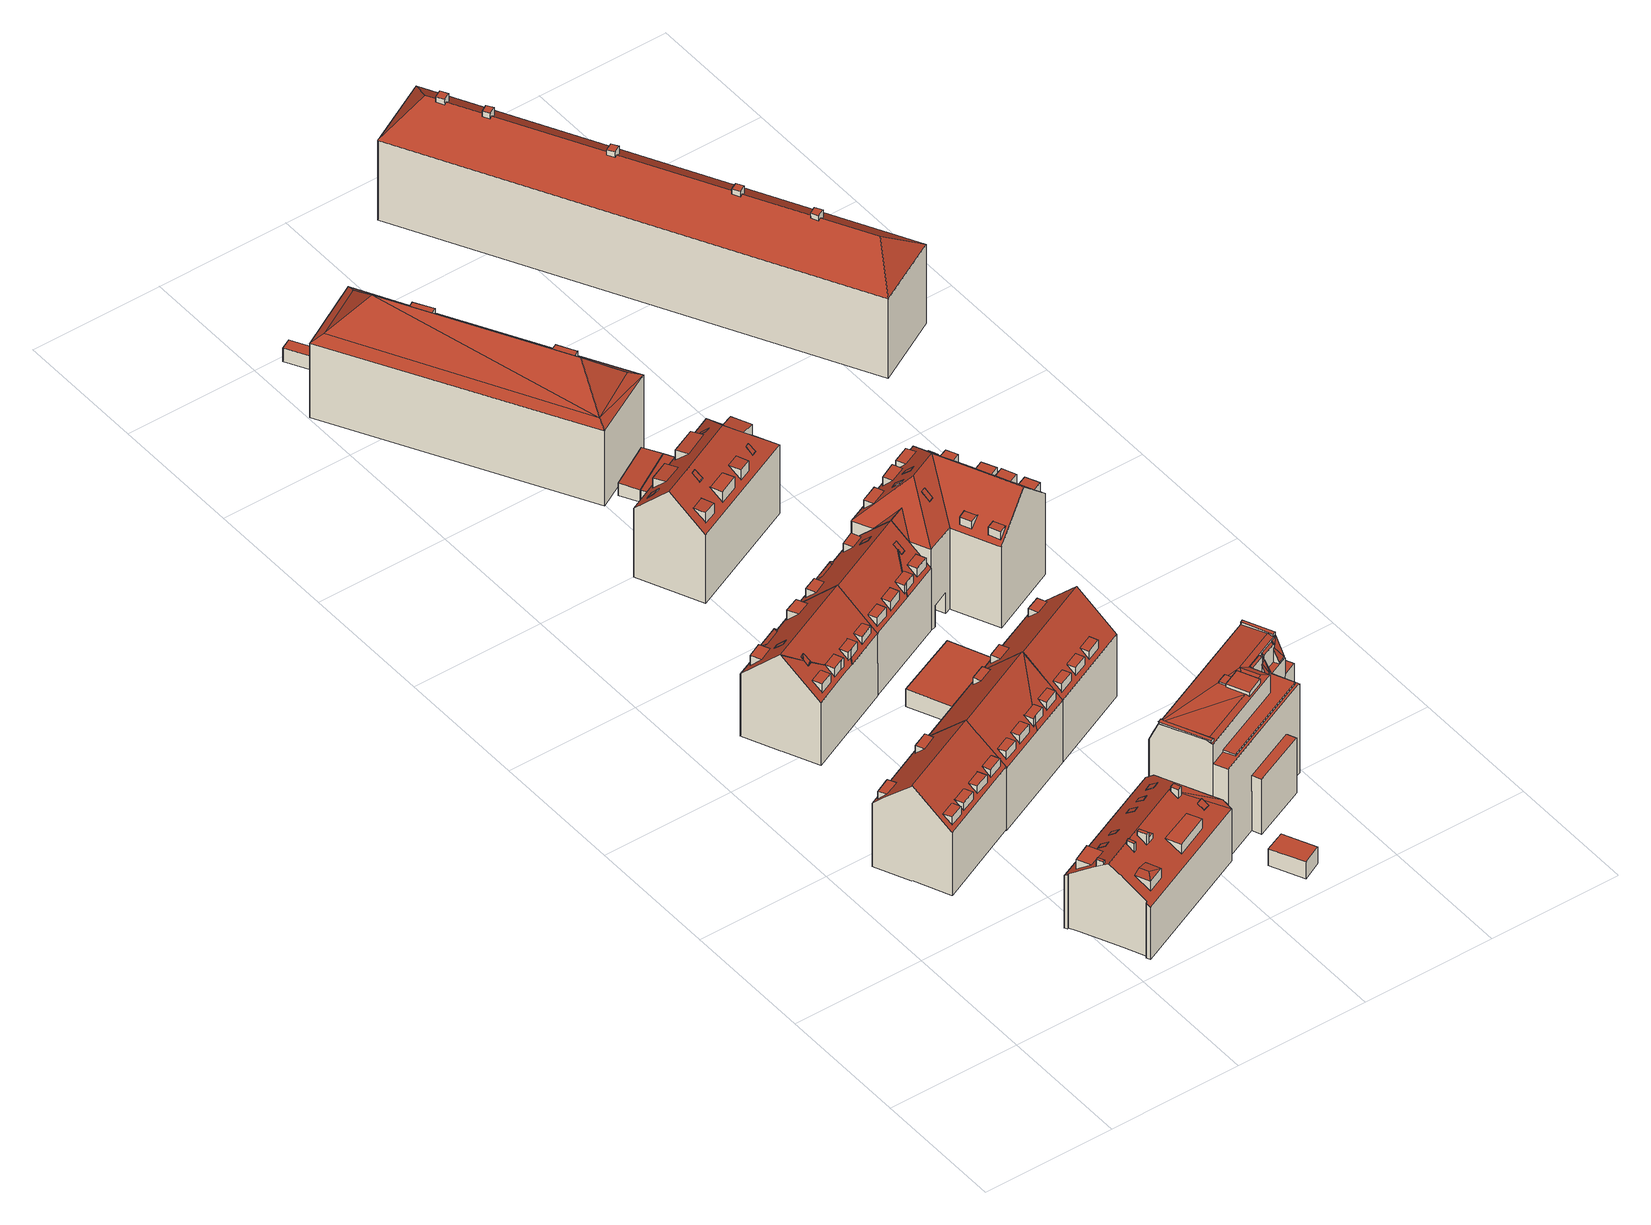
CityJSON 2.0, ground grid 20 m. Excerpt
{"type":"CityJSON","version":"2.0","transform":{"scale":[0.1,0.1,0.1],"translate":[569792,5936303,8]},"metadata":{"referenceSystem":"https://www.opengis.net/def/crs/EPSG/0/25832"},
"CityObjects":{
"building1":{"type":"Building","attributes":{"Grundfläche 2D":"163.546426","Grundhöhe NN":"10.370"},"children":["building1-1","building1-2","building1-3","building1-4","building1-5","building1-6"],"geometry":[{"type":"Solid","lod":"3","boundaries":[[[[0,1,2,3,4,5]],[[5,6,7,8,9,10,11,12,0],[13,14,13,9]],[[13,9,13,14]],[[3,2,15,16]],[[17,18,7,6,5,4,3,16,19]],[[10,9,8,7,18,20]],[[2,1,0,12,11,10,20,21,22,23,15]],[[19,16,15,23,22,21,20,18,17]]]],"semantics":{"surfaces":[{"type":"RoofSurface"},{"type":"WallSurface"},{"type":"GroundSurface"}],"values":[[0,0,0,1,1,1,1,2]]}}]},
"building1-1":{"type":"BuildingInstallation","parents":["building1"],"geometry":[{"type":"MultiSurface","lod":"3","boundaries":[[[24,25,26,27]],[[25,24,28,29]],[[29,26,25]],[[24,27,28]]],"semantics":{"surfaces":[{"type":"RoofSurface"},{"type":"WallSurface"}],"values":[0,1,1,1]}}]},
"building1-2":{"type":"BuildingInstallation","parents":["building1"],"geometry":[{"type":"MultiSurface","lod":"3","boundaries":[[[30,31,32,33]],[[31,30,34,35]],[[32,31,35]],[[34,30,33]]],"semantics":{"surfaces":[{"type":"RoofSurface"},{"type":"WallSurface"}],"values":[0,1,1,1]}}]},
"building1-3":{"type":"BuildingInstallation","parents":["building1"],"geometry":[{"type":"MultiSurface","lod":"3","boundaries":[[[36,37,38,39,40,14]],[[39,41,40]],[[37,36,42]],[[37,42,13,38]],[[38,13,43,41,39]]],"semantics":{"surfaces":[{"type":"RoofSurface"},{"type":"WallSurface"}],"values":[0,1,1,1,1]}}]},
"building1-4":{"type":"BuildingInstallation","parents":["building1"],"geometry":[{"type":"MultiSurface","lod":"3","boundaries":[[[44,45,46,47]],[[45,44,48,49]],[[49,46,45]],[[48,44,47]]],"semantics":{"surfaces":[{"type":"RoofSurface"},{"type":"WallSurface"}],"values":[0,1,1,1]}}]},
"building1-5":{"type":"BuildingInstallation","parents":["building1"],"geometry":[{"type":"MultiSurface","lod":"3","boundaries":[[[50,51,52,53]],[[52,51,54]],[[50,53,55]],[[51,50,55,54]]],"semantics":{"surfaces":[{"type":"RoofSurface"},{"type":"WallSurface"}],"values":[0,1,1,1]}}]},
"building1-6":{"type":"BuildingInstallation","parents":["building1"],"geometry":[{"type":"MultiSurface","lod":"3","boundaries":[[[56,57,58,59]],[[57,56,60,61]],[[58,57,61]],[[56,59,60]]],"semantics":{"surfaces":[{"type":"RoofSurface"},{"type":"WallSurface"}],"values":[0,1,1,1]}}]},
"building2":{"type":"Building","attributes":{"Grundfläche 2D":"261.682563","Grundhöhe NN":"11.106"},"children":["building2-1","building2-2","building2-3","building2-4","building2-5","building2-6","building2-7","building2-8","building2-9","building2-10","building2-11"],"geometry":[{"type":"Solid","lod":"3","boundaries":[[[[62,63,64]],[[63,65,66,64]],[[63,62,67,65]],[[68,69,70,71]],[[72,73,74,75,76,77,78,79,80,81,82,83,84],[85,86,87,88]],[[78,89,90,91,92,93,94,95,96,97,79],[98,99,71,70],[100,101,66,65,67]],[[97,79,97,102]],[[94,93,103,102,97,96,95]],[[104,105,106,107,81,80,103]],[[97,102,103,80,79]],[[108,109,87,86]],[[101,100,62,64]],[[67,62,100]],[[101,64,66]],[[99,98,69,68]],[[98,70,69]],[[68,71,99]],[[88,87,109]],[[108,86,85]],[[109,108,85,88]],[[110,84,83,82,111,112]],[[72,84,110,113]],[[73,72,113,114]],[[115,116,117,90,89,78,77,76,75,74,73,114,118]],[[91,90,117,119]],[[92,91,119,120]],[[93,92,120,121]],[[122,123,124,125,111,82,81,107,106,105,104,103,93,121,126]],[[118,114,113,110,112,111,125,124,123,122,126,121,120,119,117,116,115]]]],"semantics":{"surfaces":[{"type":"RoofSurface"},{"type":"WallSurface"},{"type":"GroundSurface"}],"values":[[0,0,0,0,0,0,0,0,0,0,0,1,1,1,1,1,1,1,1,1,1,1,1,1,1,1,1,1,2]]}}]},
"building2-1":{"type":"BuildingInstallation","parents":["building2"],"geometry":[{"type":"MultiSurface","lod":"3","boundaries":[[[127,128,129,130]],[[130,129,131,132]],[[127,130,132,133]],[[128,127,133,134]],[[129,128,134,131]]],"semantics":{"surfaces":[{"type":"RoofSurface"},{"type":"WallSurface"}],"values":[0,1,1,1,1]}}]},
"building2-2":{"type":"BuildingInstallation","parents":["building2"],"geometry":[{"type":"MultiSurface","lod":"3","boundaries":[[[135,136,137,138]],[[138,137,139,140]],[[135,138,140,141]],[[136,135,141,142]],[[137,136,142,139]]],"semantics":{"surfaces":[{"type":"RoofSurface"},{"type":"WallSurface"}],"values":[0,1,1,1,1]}}]},
"building2-3":{"type":"BuildingInstallation","parents":["building2"],"geometry":[{"type":"MultiSurface","lod":"3","boundaries":[[[143,144,145,146,147,148]],[[148,147,149,150]],[[151,144,143,148,150,152]],[[153,146,145,144,151,154]],[[147,146,153,149]]],"semantics":{"surfaces":[{"type":"RoofSurface"},{"type":"WallSurface"}],"values":[0,1,1,1,1]}}]},
"building2-4":{"type":"BuildingInstallation","parents":["building2"],"geometry":[{"type":"MultiSurface","lod":"3","boundaries":[[[155,156,157,158,159,160]],[[161,162,157,156]],[[162,163,158,157]],[[163,96,102,164,160,159,158]],[[164,97,161,156,155,160]]],"semantics":{"surfaces":[{"type":"RoofSurface"},{"type":"WallSurface"}],"values":[0,1,1,1,1]}}]},
"building2-5":{"type":"BuildingInstallation","parents":["building2"],"geometry":[{"type":"MultiSurface","lod":"3","boundaries":[[[165,166,167,168,169]],[[76,77,167,166]],[[77,170,168,167]],[[170,171,172,165,169,168]],[[172,76,166,165]]],"semantics":{"surfaces":[{"type":"RoofSurface"},{"type":"WallSurface"}],"values":[0,1,1,1,1]}}]},
"building2-6":{"type":"BuildingInstallation","parents":["building2"],"geometry":[{"type":"MultiSurface","lod":"3","boundaries":[[[173,174,175,176,177]],[[178,179,180,175,174,173]],[[181,182,176,175,180]],[[177,176,182,183,184,185]],[[185,178,173,177]]],"semantics":{"surfaces":[{"type":"RoofSurface"},{"type":"WallSurface"}],"values":[0,1,1,1,1]}}]},
"building2-7":{"type":"BuildingInstallation","parents":["building2"],"geometry":[{"type":"MultiSurface","lod":"3","boundaries":[[[186,187,188,189]],[[189,188,190,191]],[[186,189,191,192]],[[187,186,192,193]],[[188,187,193,190]]],"semantics":{"surfaces":[{"type":"RoofSurface"},{"type":"WallSurface"}],"values":[0,1,1,1,1]}}]},
"building2-8":{"type":"BuildingInstallation","parents":["building2"],"geometry":[{"type":"MultiSurface","lod":"3","boundaries":[[[194,183,182,195]],[[181,196,195,182]],[[196,197,194,195]],[[197,184,183,194]]],"semantics":{"surfaces":[{"type":"RoofSurface"},{"type":"WallSurface"}],"values":[0,1,1,1]}}]},
"building2-9":{"type":"BuildingInstallation","parents":["building2"],"geometry":[{"type":"MultiSurface","lod":"3","boundaries":[[[198,199,200,201,202]],[[199,198,203]],[[204,205,202,201]],[[205,94,206,203,198,202]],[[207,200,199,203,206,95]],[[207,204,201,200]]],"semantics":{"surfaces":[{"type":"RoofSurface"},{"type":"WallSurface"}],"values":[0,0,1,1,1,1]}}]},
"building2-10":{"type":"BuildingInstallation","parents":["building2"],"geometry":[{"type":"MultiSurface","lod":"3","boundaries":[[[208,209,210,211]],[[211,210,212,213]],[[208,211,213,214]],[[209,208,214,215]],[[210,209,215,212]]],"semantics":{"surfaces":[{"type":"RoofSurface"},{"type":"WallSurface"}],"values":[0,1,1,1,1]}}]},
"building2-11":{"type":"BuildingInstallation","parents":["building2"],"geometry":[{"type":"MultiSurface","lod":"3","boundaries":[[[216,217,218,219]],[[216,219,220,221]],[[219,218,222,220]],[[217,216,221,223]],[[218,217,223,222]]],"semantics":{"surfaces":[{"type":"RoofSurface"},{"type":"WallSurface"}],"values":[0,1,1,1,1]}}]},
"building3":{"type":"Building","attributes":{"Grundfläche 2D":"173.031888","Grundhöhe NN":"9.929"},"children":["building3-1","building3-2","building3-3","building3-4","building3-5","building3-6","building3-7","building3-8"],"geometry":[{"type":"Solid","lod":"3","boundaries":[[[[224,225,226,227,228,229,230,231,232,233,234,235,236,237,238],[239,240,241,224]],[[229,228,236,235,234,233,232,231,230]],[[239,224,241,240]],[[242,243,244]],[[242,245,246,243]],[[247,246,245]],[[248,244,243,246,247,249,228,227]],[[225,224,238,237,250,251]],[[252,253,248,227,226,225,251,254]],[[244,248,253,255]],[[242,244,255,256]],[[245,242,256,257]],[[247,245,257,258]],[[249,247,258,259]],[[260,250,237,236,228,249,259,261]],[[255,253,252,254,251,250,260,261,259,258,257,256]]]],"semantics":{"surfaces":[{"type":"RoofSurface"},{"type":"WallSurface"},{"type":"GroundSurface"}],"values":[[0,0,0,0,0,0,0,1,1,1,1,1,1,1,1,2]]}}]},
"building3-1":{"type":"BuildingInstallation","parents":["building3"],"geometry":[{"type":"MultiSurface","lod":"3","boundaries":[[[262,263,264,265]],[[263,266,264]],[[265,267,262]],[[263,262,267,266]]],"semantics":{"surfaces":[{"type":"RoofSurface"},{"type":"WallSurface"}],"values":[0,1,1,1]}}]},
"building3-2":{"type":"BuildingInstallation","parents":["building3"],"geometry":[{"type":"MultiSurface","lod":"3","boundaries":[[[268,269,270,271,272,273,274,275]],[[273,276,277,274]],[[232,275,277]],[[275,274,277]],[[268,275,232,278]],[[269,268,278]],[[231,233,276,273,272,271,270]]],"semantics":{"surfaces":[{"type":"RoofSurface"},{"type":"WallSurface"}],"values":[0,1,1,1,1,1,1]}}]},
"building3-3":{"type":"BuildingInstallation","parents":["building3"],"geometry":[{"type":"MultiSurface","lod":"3","boundaries":[[[279,280,281,282]],[[280,279,283,284]],[[281,280,284]],[[283,279,282]]],"semantics":{"surfaces":[{"type":"RoofSurface"},{"type":"WallSurface"}],"values":[0,1,1,1]}}]},
"building3-4":{"type":"BuildingInstallation","parents":["building3"],"geometry":[{"type":"MultiSurface","lod":"3","boundaries":[[[285,286,287,288]],[[287,286,289]],[[285,288,290]],[[286,285,290,289]]],"semantics":{"surfaces":[{"type":"RoofSurface"},{"type":"WallSurface"}],"values":[0,1,1,1]}}]},
"building3-5":{"type":"BuildingInstallation","parents":["building3"],"geometry":[{"type":"MultiSurface","lod":"3","boundaries":[[[291,292,230]],[[291,230,293]],[[294,291,293,295]],[[296,295,297]],[[294,295,296]],[[298,229,235,299,291,294,296,297]],[[300,295,293,230,292,301,234,230]],[[300,298,297,295]],[[299,301,292,291]]],"semantics":{"surfaces":[{"type":"RoofSurface"},{"type":"WallSurface"}],"values":[0,0,0,0,0,1,1,1,1]}}]},
"building3-6":{"type":"BuildingInstallation","parents":["building3"],"geometry":[{"type":"MultiSurface","lod":"3","boundaries":[[[302,303,304,305]],[[303,302,306,307]],[[307,304,303]],[[302,305,306]]],"semantics":{"surfaces":[{"type":"RoofSurface"},{"type":"WallSurface"}],"values":[0,1,1,1]}}]},
"building3-7":{"type":"BuildingInstallation","parents":["building3"],"geometry":[{"type":"MultiSurface","lod":"3","boundaries":[[[308,309,310,311,312,240]],[[309,313,239,310]],[[311,310,239,241]],[[241,314,312,311]],[[312,314,240]],[[313,309,308]]],"semantics":{"surfaces":[{"type":"RoofSurface"},{"type":"WallSurface"}],"values":[0,1,1,1,1,1]}}]},
"building3-8":{"type":"BuildingInstallation","parents":["building3"],"geometry":[{"type":"MultiSurface","lod":"3","boundaries":[[[315,316,317,318]],[[318,317,319,320]],[[315,318,320,321]],[[316,315,321,322]],[[317,316,322,319]]],"semantics":{"surfaces":[{"type":"RoofSurface"},{"type":"WallSurface"}],"values":[0,1,1,1,1]}}]},
"building4":{"type":"Building","attributes":{"Grundfläche 2D":"171.203422","Grundhöhe NN":"10.309"},"children":["building4-1","building4-2","building4-3","building4-4","building4-5"],"geometry":[{"type":"Solid","lod":"3","boundaries":[[[[323,324,325,326,327,328,329]],[[324,330,326,325]],[[325,324,325,326]],[[327,331,332,333,328]],[[330,324,323,334,335]],[[336,337,331,327,326,330,335,338]],[[332,331,337,339]],[[323,329,328,333,332,339,340,341,342,334]],[[341,340,339,337,336,338,335,334,342]]]],"semantics":{"surfaces":[{"type":"RoofSurface"},{"type":"WallSurface"},{"type":"GroundSurface"}],"values":[[0,0,0,0,1,1,1,1,2]]}}]},
"building4-1":{"type":"BuildingInstallation","parents":["building4"],"geometry":[{"type":"MultiSurface","lod":"3","boundaries":[[[343,344,345,346]],[[344,347,345]],[[346,348,343]],[[344,343,348,347]]],"semantics":{"surfaces":[{"type":"RoofSurface"},{"type":"WallSurface"}],"values":[0,1,1,1]}}]},
"building4-2":{"type":"BuildingInstallation","parents":["building4"],"geometry":[{"type":"MultiSurface","lod":"3","boundaries":[[[349,350,351,352]],[[350,349,353,354]],[[351,350,354]],[[353,349,352]]],"semantics":{"surfaces":[{"type":"RoofSurface"},{"type":"WallSurface"}],"values":[0,1,1,1]}}]},
"building4-3":{"type":"BuildingInstallation","parents":["building4"],"geometry":[{"type":"MultiSurface","lod":"3","boundaries":[[[355,356,357,358]],[[356,355,359,360]],[[356,360,357]],[[358,359,355]]],"semantics":{"surfaces":[{"type":"RoofSurface"},{"type":"WallSurface"}],"values":[0,1,1,1]}}]},
"building4-4":{"type":"BuildingInstallation","parents":["building4"],"geometry":[{"type":"MultiSurface","lod":"3","boundaries":[[[361,362,363,364,365]],[[362,361,366,325]],[[363,362,325,367]],[[363,367,364]],[[365,366,361]]],"semantics":{"surfaces":[{"type":"RoofSurface"},{"type":"WallSurface"}],"values":[0,1,1,1,1]}}]},
"building4-5":{"type":"BuildingInstallation","parents":["building4"],"geometry":[{"type":"MultiSurface","lod":"3","boundaries":[[[368,369,370,371]],[[369,368,372,373]],[[373,370,369]],[[368,371,372]]],"semantics":{"surfaces":[{"type":"RoofSurface"},{"type":"WallSurface"}],"values":[0,1,1,1]}}]},
"building5":{"type":"Building","attributes":{"Grundfläche 2D":"17.262713","Grundhöhe NN":"11.186"},"geometry":[{"type":"Solid","lod":"3","boundaries":[[[[374,375,376,377]],[[378,379,377,376]],[[379,380,374,377]],[[380,381,375,374]],[[381,378,376,375]],[[381,380,379,378]]]],"semantics":{"surfaces":[{"type":"RoofSurface"},{"type":"WallSurface"},{"type":"GroundSurface"}],"values":[[0,1,1,1,1,2]]}}]},
"building6":{"type":"Building","attributes":{"Grundfläche 2D":"69.655617","Grundhöhe NN":"10.291"},"geometry":[{"type":"Solid","lod":"3","boundaries":[[[[382,383,384,385]],[[386,387,385,384]],[[387,388,382,385]],[[388,389,383,382]],[[389,386,384,383]],[[389,388,387,386]]]],"semantics":{"surfaces":[{"type":"RoofSurface"},{"type":"WallSurface"},{"type":"GroundSurface"}],"values":[[0,1,1,1,1,2]]}}]},
"building7":{"type":"Building","attributes":{"Grundfläche 2D":"162.553730","Grundhöhe NN":"9.980"},"children":["building7-1","building7-2","building7-3","building7-4","building7-5","building7-6","building7-7","building7-8"],"geometry":[{"type":"Solid","lod":"3","boundaries":[[[[390,391,392,393,392,394]],[[395,396,225,393,397,398],[392,391,390,394,392,393]],[[399,400,401]],[[399,402,403,400]],[[404,403,402]],[[405,401,400,403,404,248,396,395]],[[397,393,225,406,407]],[[405,395,398,397,407,408]],[[401,405,408,409]],[[399,401,409,410]],[[402,399,410,411]],[[404,402,411,412]],[[248,404,412,413]],[[225,396,248,413,406]],[[412,411,410,409,408,407,406,413]]]],"semantics":{"surfaces":[{"type":"RoofSurface"},{"type":"WallSurface"},{"type":"GroundSurface"}],"values":[[0,0,0,0,0,0,1,1,1,1,1,1,1,1,2]]}}]},
"building7-1":{"type":"BuildingInstallation","parents":["building7"],"geometry":[{"type":"MultiSurface","lod":"3","boundaries":[[[414,415,416,417]],[[415,414,418,419]],[[419,416,415]],[[414,417,418]]],"semantics":{"surfaces":[{"type":"RoofSurface"},{"type":"WallSurface"}],"values":[0,1,1,1]}}]},
"building7-2":{"type":"BuildingInstallation","parents":["building7"],"geometry":[{"type":"MultiSurface","lod":"3","boundaries":[[[420,421,422,423]],[[421,420,424,425]],[[421,425,422]],[[423,424,420]]],"semantics":{"surfaces":[{"type":"RoofSurface"},{"type":"WallSurface"}],"values":[0,1,1,1]}}]},
"building7-3":{"type":"BuildingInstallation","parents":["building7"],"geometry":[{"type":"MultiSurface","lod":"3","boundaries":[[[426,427,428,429]],[[430,428,427]],[[426,429,431]],[[427,426,431,430]]],"semantics":{"surfaces":[{"type":"RoofSurface"},{"type":"WallSurface"}],"values":[0,1,1,1]}}]},
"building7-4":{"type":"BuildingInstallation","parents":["building7"],"geometry":[{"type":"MultiSurface","lod":"3","boundaries":[[[432,433,434,435,436,437,438]],[[439,435,434,433,432,440,391,394]],[[436,435,439,441]],[[437,436,441,442]],[[440,432,438,437,442,390]]],"semantics":{"surfaces":[{"type":"RoofSurface"},{"type":"WallSurface"}],"values":[0,1,1,1,1]}}]},
"building7-5":{"type":"BuildingInstallation","parents":["building7"],"geometry":[{"type":"MultiSurface","lod":"3","boundaries":[[[443,444,445,446]],[[447,448,443,446]],[[446,445,449,447]],[[444,443,448,450]],[[445,444,450,449]]],"semantics":{"surfaces":[{"type":"RoofSurface"},{"type":"WallSurface"}],"values":[0,1,1,1,1]}}]},
"building7-6":{"type":"BuildingInstallation","parents":["building7"],"geometry":[{"type":"MultiSurface","lod":"3","boundaries":[[[451,452,453,454]],[[452,451,455,456]],[[453,452,456]],[[455,451,454]]],"semantics":{"surfaces":[{"type":"RoofSurface"},{"type":"WallSurface"}],"values":[0,1,1,1]}}]},
"building7-7":{"type":"BuildingInstallation","parents":["building7"],"geometry":[{"type":"MultiSurface","lod":"3","boundaries":[[[457,458,459,460,461]],[[458,457,462,392]],[[459,458,392,463]],[[459,463,460]],[[461,462,457]]],"semantics":{"surfaces":[{"type":"RoofSurface"},{"type":"WallSurface"}],"values":[0,1,1,1,1]}}]},
"building7-8":{"type":"BuildingInstallation","parents":["building7"],"geometry":[{"type":"MultiSurface","lod":"3","boundaries":[[[464,465,466,467]],[[466,465,468]],[[464,467,469]],[[465,464,469,468]]],"semantics":{"surfaces":[{"type":"RoofSurface"},{"type":"WallSurface"}],"values":[0,1,1,1]}}]},
"building8":{"type":"Building","attributes":{"Grundfläche 2D":"164.880479","Grundhöhe NN":"10.323"},"children":["building8-1","building8-2","building8-3","building8-4","building8-5"],"geometry":[{"type":"Solid","lod":"3","boundaries":[[[[330,470,471,472]],[[331,473,472,471,474,475,476,477,478]],[[470,330,335,479]],[[480,476,475,474,471,470,479,481]],[[331,478,477,476,480,337]],[[330,472,473,331,337,336,338,335]],[[336,337,480,481,479,335,338]]]],"semantics":{"surfaces":[{"type":"RoofSurface"},{"type":"WallSurface"},{"type":"GroundSurface"}],"values":[[0,0,1,1,1,1,2]]}}]},
"building8-1":{"type":"BuildingInstallation","parents":["building8"],"geometry":[{"type":"MultiSurface","lod":"3","boundaries":[[[482,483,484,485]],[[484,483,486]],[[482,485,487]],[[486,483,482,487]]],"semantics":{"surfaces":[{"type":"RoofSurface"},{"type":"WallSurface"}],"values":[0,1,1,1]}}]},
"building8-2":{"type":"BuildingInstallation","parents":["building8"],"geometry":[{"type":"MultiSurface","lod":"3","boundaries":[[[488,489,490,491]],[[489,488,492,493]],[[493,490,489]],[[488,491,492]]],"semantics":{"surfaces":[{"type":"RoofSurface"},{"type":"WallSurface"}],"values":[0,1,1,1]}}]},
"building8-3":{"type":"BuildingInstallation","parents":["building8"],"geometry":[{"type":"MultiSurface","lod":"3","boundaries":[[[494,495,496,497]],[[495,494,498,499]],[[496,495,499]],[[498,494,497]]],"semantics":{"surfaces":[{"type":"RoofSurface"},{"type":"WallSurface"}],"values":[0,1,1,1]}}]},
"building8-4":{"type":"BuildingInstallation","parents":["building8"],"geometry":[{"type":"MultiSurface","lod":"3","boundaries":[[[500,501,502,503]],[[501,500,504,505]],[[502,501,505]],[[500,503,504]]],"semantics":{"surfaces":[{"type":"RoofSurface"},{"type":"WallSurface"}],"values":[0,1,1,1]}}]},
"building8-5":{"type":"BuildingInstallation","parents":["building8"],"geometry":[{"type":"MultiSurface","lod":"3","boundaries":[[[506,507,508,509]],[[508,507,510]],[[506,509,511]],[[507,506,511,510]]],"semantics":{"surfaces":[{"type":"RoofSurface"},{"type":"WallSurface"}],"values":[0,1,1,1]}}]},
"building9":{"type":"Building","attributes":{"Grundfläche 2D":"204.299864","Grundhöhe NN":"9.793"},"children":["building9-1","building9-2","building9-3","building9-4","building9-5","building9-6","building9-7","building9-8"],"geometry":[{"type":"Solid","lod":"3","boundaries":[[[[512,513,514,515]],[[516,517,518]],[[519,520,518,517,521],[522,515,514,523],[524,525,526,527]],[[516,518,520,519,528]],[[529,530,525,524]],[[514,513,523]],[[512,515,522]],[[513,512,522,523]],[[525,530,526]],[[529,524,527]],[[530,529,527,526]],[[521,517,531,532]],[[528,519,521,532,533]],[[516,528,533,534]],[[517,516,534,531]],[[532,531,534,533]]]],"semantics":{"surfaces":[{"type":"RoofSurface"},{"type":"WallSurface"},{"type":"GroundSurface"}],"values":[[0,0,0,0,0,1,1,1,1,1,1,1,1,1,1,2]]}}]},
"building9-1":{"type":"BuildingInstallation","parents":["building9"],"geometry":[{"type":"MultiSurface","lod":"3","boundaries":[[[535,536,537,538]],[[536,535,539,540]],[[538,537,541,542]],[[535,538,542,539]],[[537,536,540,541]]],"semantics":{"surfaces":[{"type":"RoofSurface"},{"type":"WallSurface"}],"values":[0,1,1,1,1]}}]},
"building9-2":{"type":"BuildingInstallation","parents":["building9"],"geometry":[{"type":"MultiSurface","lod":"3","boundaries":[[[543,544,545,546,547]],[[548,549,543,547]],[[544,543,549]],[[550,548,547,546,545]]],"semantics":{"surfaces":[{"type":"RoofSurface"},{"type":"WallSurface"}],"values":[0,1,1,1]}}]},
"building9-3":{"type":"BuildingInstallation","parents":["building9"],"geometry":[{"type":"MultiSurface","lod":"3","boundaries":[[[551,552,553,554]],[[553,552,555]],[[551,554,556]],[[552,551,556,555]]],"semantics":{"surfaces":[{"type":"RoofSurface"},{"type":"WallSurface"}],"values":[0,1,1,1]}}]},
"building9-4":{"type":"BuildingInstallation","parents":["building9"],"geometry":[{"type":"MultiSurface","lod":"3","boundaries":[[[557,558,559,560]],[[561,562,558,557]],[[563,564,560,559]],[[557,560,564,561]],[[559,558,562,563]]],"semantics":{"surfaces":[{"type":"RoofSurface"},{"type":"WallSurface"}],"values":[0,1,1,1,1]}}]},
"building9-5":{"type":"BuildingInstallation","parents":["building9"],"geometry":[{"type":"MultiSurface","lod":"3","boundaries":[[[565,566,567,568]],[[566,565,569,570]],[[571,572,568,567]],[[572,569,565,568]],[[567,566,570,571]]],"semantics":{"surfaces":[{"type":"RoofSurface"},{"type":"WallSurface"}],"values":[0,1,1,1,1]}}]},
"building9-6":{"type":"BuildingInstallation","parents":["building9"],"geometry":[{"type":"MultiSurface","lod":"3","boundaries":[[[573,574,575,576]],[[576,575,577,578]],[[576,578,573]],[[574,577,575]]],"semantics":{"surfaces":[{"type":"RoofSurface"},{"type":"WallSurface"}],"values":[0,1,1,1]}}]},
"building9-7":{"type":"BuildingInstallation","parents":["building9"],"geometry":[{"type":"MultiSurface","lod":"3","boundaries":[[[579,580,581,582]],[[582,581,583,584]],[[579,582,584,585]],[[580,579,585,586]],[[581,580,586,583]]],"semantics":{"surfaces":[{"type":"RoofSurface"},{"type":"WallSurface"}],"values":[0,1,1,1,1]}}]},
"building9-8":{"type":"BuildingInstallation","parents":["building9"],"geometry":[{"type":"MultiSurface","lod":"3","boundaries":[[[587,588,589,590]],[[591,592,588,587]],[[592,589,588]],[[587,590,591]]],"semantics":{"surfaces":[{"type":"RoofSurface"},{"type":"WallSurface"}],"values":[0,1,1,1]}}]},
"building10":{"type":"Building","attributes":{"Grundfläche 2D":"270.742976","Grundhöhe NN":"11.168"},"children":["building10-1","building10-2","building10-3","building10-4","building10-5","building10-6","building10-7","building10-8"],"geometry":[{"type":"MultiSurface","lod":"3","boundaries":[[[593,594,595,596,597,598,599,600,601,602]],[[603,604,605,606,607,608,609,610,611,612,613,614,615,616,617,618,619,620,621]],[[622,623,624,625,626,627,628,629]],[[622,630,631,623]],[[632,633,634,635,631,630,636]],[[637,638,639,640,641,642,631,635,634]],[[638,643,639]],[[626,625,644,643,645,627]],[[625,646,631,642,641,640,639,643,644]],[[624,623,631,646,625]],[[647,648,649,643,638,637]],[[650,651,652,653]],[[654,655,656,657,658,659]],[[617,616,594,593]],[[616,615,595,594]],[[596,595,615,614]],[[653,652,660,661]],[[650,653,661,662]],[[651,650,662,663]],[[658,657,664,665]],[[659,658,665,666]],[[654,659,666,667]],[[619,618,668,669]],[[651,663,670,671,621,620,619,669,660,652]],[[603,621,671,672]],[[603,672,664,657,604]],[[606,605,604,657,656,655]],[[593,602,622,629,618,617]],[[630,622,602,601]],[[636,630,601,600,610,609,608,607,606,632]],[[637,634,633,632,606,655,654,647]],[[647,654,667,673,648]],[[674,675,676,668,618,629,628,627,645,643,649,648,673,677]],[[669,668,676,675,674,677,673,667,666,665,664,672,671,670,663,662,661,660]]],"semantics":{"surfaces":[{"type":"RoofSurface"},{"type":"WallSurface"},{"type":"GroundSurface"}],"values":[0,0,0,0,0,0,0,0,0,0,0,0,0,1,1,1,1,1,1,1,1,1,1,1,1,1,1,1,1,1,1,1,1,2]}}]},
"building10-1":{"type":"BuildingInstallation","parents":["building10"],"geometry":[{"type":"MultiSurface","lod":"3","boundaries":[[[678,679,680,681]],[[679,678,596]],[[682,680,679]],[[597,596,678,683]],[[684,679,596,685]],[[608,609,680,682]],[[685,596,597,596,614,686]],[[598,597,683]],[[684,685,686,687]]],"semantics":{"surfaces":[{"type":"RoofSurface"},{"type":"WallSurface"}],"values":[0,0,0,0,0,1,1,1,1]}}]},
"building10-2":{"type":"BuildingInstallation","parents":["building10"],"geometry":[{"type":"MultiSurface","lod":"3","boundaries":[[[688,689,690,691]],[[691,690,692]],[[690,693,692]],[[688,691,607,608,682]],[[688,682,679,689]],[[694,695,693,690,689,679,684,687,696]],[[692,693,695]]],"semantics":{"surfaces":[{"type":"RoofSurface"},{"type":"WallSurface"}],"values":[0,0,0,1,1,1,1]}}]},
"building10-3":{"type":"BuildingInstallation","parents":["building10"],"geometry":[{"type":"MultiSurface","lod":"3","boundaries":[[[697,698,699,700,701]],[[697,600,599,698]],[[678,699,698,599,598,683]],[[678,681,680,701,700,699]],[[697,701,680,609,610,600]]],"semantics":{"surfaces":[{"type":"RoofSurface"},{"type":"WallSurface"}],"values":[0,1,1,1,1]}}]},
"building10-4":{"type":"BuildingInstallation","parents":["building10"],"geometry":[{"type":"MultiSurface","lod":"3","boundaries":[[[702,703,704,705]],[[702,706,625,707,703]],[[704,703,707,708]],[[708,624,646,709,705,704]],[[709,706,702,705]]],"semantics":{"surfaces":[{"type":"RoofSurface"},{"type":"WallSurface"}],"values":[0,1,1,1,1]}}]},
"building10-5":{"type":"BuildingInstallation","parents":["building10"],"geometry":[{"type":"MultiSurface","lod":"3","boundaries":[[[710,711,712,713,714,715,716,717,718]],[[627,628,711,710,645]],[[711,628,719,712]],[[626,720,644,640,721,716,715,714,713,712,719]],[[721,639,643,645,710,718,717,716]]],"semantics":{"surfaces":[{"type":"RoofSurface"},{"type":"WallSurface"}],"values":[0,1,1,1,1]}}]},
"building10-6":{"type":"BuildingInstallation","parents":["building10"],"geometry":[{"type":"MultiSurface","lod":"3","boundaries":[[[722,723,724,725]],[[726,727,723,722]],[[728,724,723,727,642]],[[729,725,724,728,641]],[[729,726,722,725]]],"semantics":{"surfaces":[{"type":"RoofSurface"},{"type":"WallSurface"}],"values":[0,1,1,1,1]}}]},
"building10-7":{"type":"BuildingInstallation","parents":["building10"],"geometry":[{"type":"MultiSurface","lod":"3","boundaries":[[[730,731,732,733]],[[637,638,731,730]],[[635,734,732,731,638]],[[734,633,733,732]],[[634,637,730,733,633]]],"semantics":{"surfaces":[{"type":"RoofSurface"},{"type":"WallSurface"}],"values":[0,1,1,1,1]}}]},
"building10-8":{"type":"BuildingInstallation","parents":["building10"],"geometry":[{"type":"MultiSurface","lod":"3","boundaries":[[[692,695,632,636]],[[632,695,735]],[[695,694,736,735]],[[636,632,606,607,691]],[[692,636,691]],[[696,737,736,694]],[[735,736,737,605]],[[632,735,605,606]]],"semantics":{"surfaces":[{"type":"RoofSurface"},{"type":"WallSurface"}],"values":[0,0,0,1,1,1,1,1]}}]},
"building11":{"type":"Building","attributes":{"Grundfläche 2D":"492.960062","Grundhöhe NN":"8.588"},"children":["building11-1","building11-2"],"geometry":[{"type":"Solid","lod":"3","boundaries":[[[[738,739,740,741]],[[742,743,738,741,744]],[[745,740,739]],[[746,740,745]],[[747,748,749]],[[750,748,747]],[[751,752,753,746,745,754,755,756,757,747,749,748,758,759,742,744,760]],[[752,751,760,744,761,762,746,753]],[[741,761,744]],[[762,761,740]],[[746,762,740]],[[740,761,741]],[[763,764,765,766]],[[739,738,767,768]],[[745,739,768,769]],[[754,745,769,770]],[[755,754,770,771]],[[756,755,771,772]],[[757,756,772,773]],[[750,747,757,773,774]],[[748,750,774,775]],[[758,748,775,776]],[[759,758,776,777]],[[742,759,777,778]],[[765,779,767,738,743,742,778,780,766]],[[763,766,780,781]],[[764,763,781,782]],[[765,764,782,779]],[[774,773,772,771,770,769,768,767,779,782,781,780,778,777,776,775]]]],"semantics":{"surfaces":[{"type":"RoofSurface"},{"type":"WallSurface"},{"type":"GroundSurface"}],"values":[[0,0,0,0,0,0,0,0,0,0,0,0,0,1,1,1,1,1,1,1,1,1,1,1,1,1,1,1,2]]}}]},
"building11-1":{"type":"BuildingInstallation","parents":["building11"],"geometry":[{"type":"MultiSurface","lod":"3","boundaries":[[[783,784,785,760,751]],[[786,785,784,783,749,748,758]],[[760,785,786]],[[749,783,751]]],"semantics":{"surfaces":[{"type":"RoofSurface"},{"type":"WallSurface"}],"values":[0,1,1,1]}}]},
"building11-2":{"type":"BuildingInstallation","parents":["building11"],"geometry":[{"type":"MultiSurface","lod":"3","boundaries":[[[787,788,789,752,753]],[[787,790,755,756,791,789,788]],[[791,752,789]],[[790,787,753]]],"semantics":{"surfaces":[{"type":"RoofSurface"},{"type":"WallSurface"}],"values":[0,1,1,1]}}]},
"building12":{"type":"Building","attributes":{"Grundfläche 2D":"20.474471","Grundhöhe NN":"9.695"},"geometry":[{"type":"Solid","lod":"3","boundaries":[[[[792,793,794,795]],[[793,792,796,797]],[[794,793,797,798]],[[795,794,798,799]],[[792,795,799,796]],[[797,796,799,798]]]],"semantics":{"surfaces":[{"type":"RoofSurface"},{"type":"WallSurface"},{"type":"GroundSurface"}],"values":[[0,1,1,1,1,2]]}}]},
"building13":{"type":"Building","attributes":{"Grundfläche 2D":"43.542020","Grundhöhe NN":"9.752"},"geometry":[{"type":"Solid","lod":"3","boundaries":[[[[800,801,795,794,802,803]],[[794,795,804,805]],[[802,794,805,806]],[[803,802,806,531]],[[800,803,531,807]],[[801,800,807,808]],[[795,801,808,804]],[[531,806,805,804,808,807]]]],"semantics":{"surfaces":[{"type":"RoofSurface"},{"type":"WallSurface"},{"type":"GroundSurface"}],"values":[[0,1,1,1,1,1,1,2]]}}]},
"building14":{"type":"Building","attributes":{"Grundfläche 2D":"239.144816","Grundhöhe NN":"10.015"},"children":["building14-1","building14-2","building14-3","building14-4","building14-5","building14-6","building14-7","building14-8","building14-9","building14-10","building14-11","building14-12","building14-13"],"geometry":[{"type":"Solid","lod":"3","boundaries":[[[[809,810,811,812]],[[811,810,813,814,815,816,817]],[[817,818,819,811]],[[819,820,812,811]],[[395,821,822]],[[823,821,395]],[[824,821,823]],[[825,809,812,820,822,821,824]],[[826,827,828,829,830,810,809,407]],[[814,813,810,830,831]],[[832,818,817,816,815,814,831,833]],[[819,818,832,834]],[[835,408,820,819,834,836,837,838]],[[809,825,824,823,395,822,820,408,407]],[[829,828,837,836]],[[835,838,827,826]],[[831,830,829,836,834,832,833]],[[408,835,826,407]],[[828,827,838,837]]]],"semantics":{"surfaces":[{"type":"RoofSurface"},{"type":"WallSurface"},{"type":"GroundSurface"},{"type":"OuterCeilingSurface"}],"values":[[0,0,0,0,0,0,0,0,1,1,1,1,1,1,1,1,2,2,3]]}}]},
"building14-1":{"type":"BuildingInstallation","parents":["building14"],"geometry":[{"type":"MultiSurface","lod":"3","boundaries":[[[839,840,841,842]],[[840,843,841]],[[842,844,839]],[[840,839,844,843]]],"semantics":{"surfaces":[{"type":"RoofSurface"},{"type":"WallSurface"}],"values":[0,1,1,1]}}]},
"building14-2":{"type":"BuildingInstallation","parents":["building14"],"geometry":[{"type":"MultiSurface","lod":"3","boundaries":[[[845,846,847,848]],[[847,846,849]],[[845,848,850]],[[846,845,850,849]]],"semantics":{"surfaces":[{"type":"RoofSurface"},{"type":"WallSurface"}],"values":[0,1,1,1]}}]},
"building14-3":{"type":"BuildingInstallation","parents":["building14"],"geometry":[{"type":"MultiSurface","lod":"3","boundaries":[[[851,852,853,854]],[[853,852,855]],[[851,854,856]],[[851,856,855,852]]],"semantics":{"surfaces":[{"type":"RoofSurface"},{"type":"WallSurface"}],"values":[0,1,1,1]}}]},
"building14-4":{"type":"BuildingInstallation","parents":["building14"],"geometry":[{"type":"MultiSurface","lod":"3","boundaries":[[[857,858,859,860]],[[858,857,861,862]],[[859,858,862,863]],[[860,859,863,864]],[[857,860,864,861]]],"semantics":{"surfaces":[{"type":"RoofSurface"},{"type":"WallSurface"}],"values":[0,1,1,1,1]}}]},
"building14-5":{"type":"BuildingInstallation","parents":["building14"],"geometry":[{"type":"MultiSurface","lod":"3","boundaries":[[[865,866,867,868]],[[866,865,869,870]],[[867,866,870]],[[869,865,868]]],"semantics":{"surfaces":[{"type":"RoofSurface"},{"type":"WallSurface"}],"values":[0,1,1,1]}}]},
"building14-6":{"type":"BuildingInstallation","parents":["building14"],"geometry":[{"type":"MultiSurface","lod":"3","boundaries":[[[871,872,873,874]],[[871,874,875,876]],[[877,875,874,873]],[[876,878,872,871]],[[873,872,878,877]]],"semantics":{"surfaces":[{"type":"RoofSurface"},{"type":"WallSurface"}],"values":[0,1,1,1,1]}}]},
"building14-7":{"type":"BuildingInstallation","parents":["building14"],"geometry":[{"type":"MultiSurface","lod":"3","boundaries":[[[879,880,881,882]],[[880,883,881]],[[882,884,879]],[[880,879,884,883]]],"semantics":{"surfaces":[{"type":"RoofSurface"},{"type":"WallSurface"}],"values":[0,1,1,1]}}]},
"building14-8":{"type":"BuildingInstallation","parents":["building14"],"geometry":[{"type":"MultiSurface","lod":"3","boundaries":[[[885,886,887,888]],[[889,890,888,887]],[[885,888,890,891]],[[891,892,886,885]],[[887,886,892,889]]],"semantics":{"surfaces":[{"type":"RoofSurface"},{"type":"WallSurface"}],"values":[0,1,1,1,1]}}]},
"building14-9":{"type":"BuildingInstallation","parents":["building14"],"geometry":[{"type":"MultiSurface","lod":"3","boundaries":[[[893,894,895,896]],[[895,894,897]],[[893,896,898]],[[894,893,898,897]]],"semantics":{"surfaces":[{"type":"RoofSurface"},{"type":"WallSurface"}],"values":[0,1,1,1]}}]},
"building14-10":{"type":"BuildingInstallation","parents":["building14"],"geometry":[{"type":"MultiSurface","lod":"3","boundaries":[[[899,900,901,902,903]],[[903,902,901,904,905]],[[900,899,906]],[[906,904,901,900]]],"semantics":{"surfaces":[{"type":"RoofSurface"},{"type":"WallSurface"}],"values":[0,1,1,1]}}]},
"building14-11":{"type":"BuildingInstallation","parents":["building14"],"geometry":[{"type":"MultiSurface","lod":"3","boundaries":[[[907,908,909,910]],[[911,909,908]],[[907,910,912]],[[908,907,912,911]]],"semantics":{"surfaces":[{"type":"RoofSurface"},{"type":"WallSurface"}],"values":[0,1,1,1]}}]},
"building14-12":{"type":"BuildingInstallation","parents":["building14"],"geometry":[{"type":"MultiSurface","lod":"3","boundaries":[[[913,914,915,916]],[[916,915,917,918]],[[918,919,913,916]],[[914,913,919,920]],[[920,917,915,914]]],"semantics":{"surfaces":[{"type":"RoofSurface"},{"type":"WallSurface"}],"values":[0,1,1,1,1]}}]},
"building14-13":{"type":"BuildingInstallation","parents":["building14"],"geometry":[{"type":"MultiSurface","lod":"3","boundaries":[[[921,922,923,924]],[[924,923,925,926]],[[926,921,924]],[[923,922,925]]],"semantics":{"surfaces":[{"type":"RoofSurface"},{"type":"WallSurface"}],"values":[0,1,1,1]}}]},
"building15":{"type":"Building","attributes":{"Grundfläche 2D":"813.747696","Grundhöhe NN":"8.778"},"children":["building15-1","building15-2","building15-3","building15-4","building15-5"],"geometry":[{"type":"Solid","lod":"3","boundaries":[[[[927,928,929]],[[928,930,931,932,933,934,935,936,937,938,939,940,941,929]],[[939,938,937,936,935,934,933,932,931,930,928,927,942,940]],[[941,940,942]],[[943,944,927,929]],[[944,945,942,927]],[[945,946,941,942]],[[946,943,929,941]],[[946,945,944,943]]]],"semantics":{"surfaces":[{"type":"RoofSurface"},{"type":"WallSurface"},{"type":"GroundSurface"}],"values":[[0,0,0,0,1,1,1,1,2]]}}]},
"building15-1":{"type":"BuildingInstallation","parents":["building15"],"geometry":[{"type":"MultiSurface","lod":"3","boundaries":[[[947,948,949,950,951]],[[952,953,948,947]],[[937,954,949,948,953]],[[954,955,950,949]],[[955,936,952,947,951,950]]],"semantics":{"surfaces":[{"type":"RoofSurface"},{"type":"WallSurface"}],"values":[0,1,1,1,1]}}]},
"building15-2":{"type":"BuildingInstallation","parents":["building15"],"geometry":[{"type":"MultiSurface","lod":"3","boundaries":[[[956,957,958,959,960]],[[958,957,961,962]],[[962,939,963,960,959,958]],[[963,964,956,960]],[[956,964,938,961,957]]],"semantics":{"surfaces":[{"type":"RoofSurface"},{"type":"WallSurface"}],"values":[0,1,1,1,1]}}]},
"building15-3":{"type":"BuildingInstallation","parents":["building15"],"geometry":[{"type":"MultiSurface","lod":"3","boundaries":[[[965,966,967,968]],[[966,965,969,970]],[[966,970,931,971,967]],[[968,967,971,972]],[[968,972,930,969,965]]],"semantics":{"surfaces":[{"type":"RoofSurface"},{"type":"WallSurface"}],"values":[0,1,1,1,1]}}]},
"building15-4":{"type":"BuildingInstallation","parents":["building15"],"geometry":[{"type":"MultiSurface","lod":"3","boundaries":[[[973,974,975,976,977]],[[978,979,975,974]],[[975,979,935,980,976]],[[980,981,977,976]],[[978,974,973,977,981,934]]],"semantics":{"surfaces":[{"type":"RoofSurface"},{"type":"WallSurface"}],"values":[0,1,1,1,1]}}]},
"building15-5":{"type":"BuildingInstallation","parents":["building15"],"geometry":[{"type":"MultiSurface","lod":"3","boundaries":[[[982,983,984,985]],[[983,982,986,987]],[[983,987,933,988,984]],[[988,989,985,984]],[[932,986,982,985,989]]],"semantics":{"surfaces":[{"type":"RoofSurface"},{"type":"WallSurface"}],"values":[0,1,1,1,1]}}]}
},
"vertices":[
[70,312,185],[93,260,131],[94,259,130],[223,318,130],[199,369,184],[199,370,185],[175,423,131],[175,423,130],[165,419,130],[75,378,130],[46,364,130],[53,348,148],[69,312,184],[75,373,134],[74,358,147],[94,259,24],[223,318,24],[199,370,24],[175,423,24],[199,369,24],[46,364,24],[69,312,24],[70,312,24],[93,260,24],
[127,280,148],[149,289,148],[143,302,148],[121,292,148],[127,280,135],[149,289,135],
[192,309,148],[214,319,148],[208,332,148],[187,322,148],[192,309,135],[214,319,135],
[83,362,147],[77,374,147],[75,373,147],[54,363,147],[60,352,147],[54,363,134],[77,374,134],[70,371,134],
[99,267,148],[120,276,148],[115,289,148],[93,279,148],[99,267,135],[120,276,135],
[167,415,147],[144,404,147],[150,392,147],[172,403,147],[144,404,134],[167,415,134],
[160,295,148],[182,304,148],[176,317,148],[154,307,148],[160,295,135],[182,304,135],
[255,35,143],[238,38,145],[229,23,143],[232,51,145],[220,44,143],[246,56,143],[303,56,143],[353,79,143],[343,99,143],[293,77,143],[167,115,122],[169,116,122],[174,106,130],[176,102,133],[186,80,151],[190,71,158],[193,63,164],[338,129,164],[353,135,164],[364,196,128],[359,206,119],[167,120,119],[165,119,119],[206,126,127],[216,105,143],[188,93,143],[179,113,127],[202,44,149],[216,13,124],[213,11,124],[216,5,119],[410,93,119],[377,110,140],[375,111,141],[349,123,158],[340,128,163],[353,79,127],[303,56,127],[255,35,127],[229,23,127],[348,125,159],[405,105,128],[399,118,128],[398,120,128],[367,189,128],[367,190,128],[206,126,143],[179,113,143],[165,119,31],[359,206,31],[167,120,31],[167,115,31],[169,116,31],[176,102,31],[202,44,31],[216,13,31],[174,106,31],[213,11,31],[216,5,31],[410,93,31],[398,120,31],[367,189,31],[367,190,31],[364,196,31],[399,118,31],
[324,157,142],[319,167,134],[312,164,134],[316,153,142],[312,164,133],[316,153,141],[324,157,141],[319,167,133],
[242,71,169],[238,82,169],[234,80,169],[238,69,169],[234,80,163],[238,69,155],[242,71,155],[238,82,163],
[349,168,142],[350,169,142],[349,170,141],[345,179,134],[335,174,134],[340,164,142],[335,174,133],[340,164,141],[350,169,141],[349,168,141],[345,179,133],[349,170,140],
[340,128,170],[339,127,170],[343,117,170],[350,120,170],[349,123,170],[346,130,170],[339,127,163],[343,117,155],[350,120,155],[346,130,163],
[190,82,163],[186,80,163],[190,71,163],[194,73,163],[191,78,163],[194,73,158],[191,78,154],[190,82,151],
[256,87,169],[260,78,169],[261,74,169],[266,76,169],[260,88,169],[256,87,161],[260,78,154],[261,74,151],[266,76,151],[266,76,159],[264,80,159],[264,80,154],[260,88,161],
[302,147,142],[297,157,134],[289,154,134],[294,143,142],[289,154,133],[294,143,141],[302,147,141],[297,157,133],
[273,84,159],[275,80,159],[275,80,151],[273,84,154],
[377,110,141],[375,111,142],[366,107,142],[370,98,135],[380,102,135],[376,111,142],[370,98,134],[380,102,134],[376,111,141],[366,107,141],
[233,116,142],[228,126,134],[220,122,134],[225,112,142],[220,122,133],[225,112,141],[233,116,141],[228,126,133],
[258,127,142],[253,137,134],[246,134,134],[250,124,142],[250,124,141],[258,127,141],[246,134,133],[253,137,133],
[187,594,125],[249,622,125],[225,674,181],[225,675,182],[89,613,182],[118,605,162],[127,602,157],[147,597,144],[168,591,130],[147,596,144],[127,602,156],[118,604,162],[89,612,181],[113,560,125],[175,589,125],[190,601,130],[200,621,144],[191,601,130],[150,708,125],[148,699,128],[152,704,125],[115,692,125],[125,688,128],[117,689,124],[201,727,125],[65,666,124],[113,560,19],[249,622,19],[225,675,19],[201,727,19],[225,674,19],[152,704,19],[150,708,19],[115,692,19],[117,689,19],[65,666,19],[89,612,19],[89,613,19],
[102,677,146],[81,667,146],[88,652,146],[109,662,146],[81,667,129],[102,677,129],
[173,593,145],[167,608,145],[146,598,145],[147,597,145],[147,596,145],[152,584,145],[167,591,145],[168,591,145],[152,584,130],[167,591,130],[173,593,130],
[217,613,143],[238,623,143],[232,635,143],[212,626,143],[217,613,130],[238,623,130],
[191,717,146],[170,708,146],[177,693,146],[198,702,146],[170,708,129],[191,717,129],
[121,598,156],[128,601,156],[127,602,158],[118,604,163],[123,611,167],[118,605,163],[117,608,167],[117,608,166],[121,598,155],[123,611,166],[128,601,155],
[122,570,145],[142,579,145],[136,593,145],[115,584,145],[122,570,130],[142,579,130],
[179,612,144],[185,599,144],[190,601,144],[191,601,144],[206,608,144],[185,599,130],[206,608,130],
[120,643,168],[114,654,156],[107,651,156],[112,639,168],[107,651,155],[112,639,167],[120,643,167],[114,654,155],
[223,317,128],[296,350,128],[299,358,133],[334,430,184],[333,431,185],[199,369,185],[223,318,129],[357,378,128],[309,484,128],[175,423,128],[199,370,184],[223,317,23],[357,378,23],[333,431,23],[309,484,23],[334,430,23],[175,423,23],[199,370,23],[199,369,23],[223,318,23],
[303,475,145],[281,465,145],[286,454,145],[308,464,145],[281,465,133],[303,475,133],
[326,370,147],[348,380,147],[342,393,147],[321,383,147],[326,370,133],[348,380,133],
[261,340,147],[283,350,147],[277,363,147],[255,353,147],[261,340,133],[283,350,133],
[294,355,147],[299,358,147],[316,365,147],[310,378,147],[288,368,147],[294,355,133],[316,365,133],
[229,326,147],[251,335,147],[245,348,147],[223,338,147],[229,326,133],[251,335,133],
[493,23,60],[471,71,60],[441,58,60],[464,9,60],[441,58,32],[464,9,32],[493,23,32],[471,71,32],
[386,563,52],[360,624,52],[263,582,52],[290,521,52],[263,582,23],[290,521,23],[386,563,23],[360,624,23],
[344,710,166],[340,702,160],[322,660,129],[320,654,125],[341,702,160],[353,732,182],[225,674,182],[377,680,125],[353,732,181],[283,767,125],[279,758,128],[285,764,126],[249,752,125],[256,748,128],[250,749,125],[329,784,126],[249,622,20],[377,680,20],[329,784,20],[285,764,20],[283,767,20],[249,752,20],[250,749,20],[201,727,20],
[253,629,144],[274,638,144],[268,652,144],[247,642,144],[253,629,129],[274,638,129],
[285,643,144],[306,653,144],[300,667,144],[279,657,144],[285,643,129],[306,653,129],
[323,777,145],[303,767,145],[309,754,145],[329,763,145],[303,767,130],[323,777,130],
[338,708,167],[340,702,161],[341,702,161],[343,697,155],[350,700,155],[345,711,167],[344,710,167],[343,697,154],[338,708,166],[350,700,154],[345,711,166],
[324,736,168],[319,747,156],[311,743,156],[316,732,168],[316,732,167],[324,736,167],[311,743,155],[319,747,155],
[349,673,145],[370,682,145],[364,696,145],[343,687,145],[349,673,129],[370,682,129],
[318,658,144],[322,660,144],[339,668,144],[333,681,144],[312,672,144],[318,658,129],[339,668,129],
[234,736,145],[214,727,145],[220,713,145],[240,723,145],[214,727,130],[234,736,130],
[487,437,128],[463,489,185],[334,430,185],[333,431,184],[441,538,133],[439,542,129],[439,543,128],[433,540,128],[342,499,128],[487,437,23],[439,543,23],[439,542,23],
[344,494,147],[323,484,147],[329,471,147],[350,481,147],[323,484,133],[344,494,133],
[362,386,147],[384,396,147],[378,409,147],[356,399,147],[362,386,133],[384,396,133],
[427,415,147],[449,425,147],[443,439,147],[421,429,147],[427,415,133],[449,425,133],
[395,401,147],[416,410,147],[410,424,147],[389,414,147],[395,401,133],[416,410,133],
[435,535,147],[414,526,147],[420,513,147],[441,522,147],[414,526,133],[435,535,133],
[269,1042,157],[232,1025,157],[240,1007,159],[277,1025,159],[359,974,134],[315,1070,134],[289,1001,185],[160,942,185],[205,962,185],[139,989,134],[269,1042,140],[232,1025,140],[214,995,159],[186,983,159],[178,1000,140],[206,1013,140],[182,894,134],[206,1013,157],[178,1000,157],[315,1070,18],[139,989,18],[182,894,18],[359,974,18],
[171,978,158],[167,988,147],[156,983,147],[160,974,158],[171,978,157],[167,988,146],[156,983,146],[160,974,157],
[210,914,158],[202,931,159],[183,922,159],[188,911,158],[191,906,158],[191,906,141],[210,914,141],[188,911,147],
[339,1006,157],[326,1034,157],[307,1025,159],[319,998,159],[326,1034,139],[339,1006,139],
[313,979,158],[307,976,158],[311,967,148],[318,970,148],[313,979,157],[307,976,157],[311,967,147],[318,970,147],
[214,960,180],[208,957,180],[212,947,170],[219,950,170],[214,960,179],[208,957,179],[212,947,169],[219,950,169],
[252,954,159],[223,941,159],[231,924,159],[260,937,159],[231,924,141],[260,937,141],
[291,1032,158],[286,1042,147],[279,1039,147],[284,1029,158],[279,1039,146],[284,1029,157],[291,1032,157],[286,1042,146],
[275,944,158],[293,952,158],[285,970,159],[267,961,159],[275,944,141],[293,952,141],
[423,129,186],[431,113,186],[573,177,186],[558,210,186],[551,207,186],[548,214,186],[527,205,186],[526,209,186],[524,208,186],[536,180,186],[562,210,183],[593,224,183],[592,225,183],[587,236,183],[576,232,183],[553,221,183],[548,219,183],[526,209,183],[527,205,183],[548,214,183],[551,207,183],[558,210,183],[573,177,183],[431,113,183],[423,129,183],[399,118,183],[408,98,183],[574,173,183],[578,174,183],[536,180,216],[525,184,219],[514,179,219],[487,167,219],[400,128,219],[396,126,219],[398,120,217],[399,118,216],[524,208,216],[512,212,219],[587,236,216],[587,237,217],[583,244,219],[579,242,219],[576,232,216],[567,280,217],[563,278,217],[368,190,218],[372,191,218],[481,207,219],[488,208,219],[367,190,217],[373,189,218],[367,189,217],[505,199,219],[562,293,185],[361,202,185],[364,196,202],[552,146,125],[546,160,125],[464,123,125],[470,110,125],[562,293,154],[587,236,154],[592,225,154],[593,224,154],[615,235,154],[584,303,154],[464,123,32],[470,110,32],[552,146,32],[546,160,32],[593,224,32],[615,235,32],[584,303,32],[562,293,32],[399,118,32],[408,98,32],[574,173,32],[578,174,32],[562,210,32],[361,202,32],[367,190,32],[367,189,32],[398,120,32],[364,196,32],
[550,215,203],[555,218,204],[548,219,213],[549,215,204],[553,221,213],[548,214,203],[556,218,204],[560,211,186],[560,211,183],[556,218,183],
[553,221,215],[555,218,212],[576,227,212],[576,232,215],[577,231,215],[578,228,212],[576,227,206],[578,228,206],[576,227,183],
[526,209,216],[527,205,214],[550,215,214],[549,215,214],[548,219,216],
[476,193,224],[490,162,224],[516,174,224],[502,205,224],[476,193,219],[490,162,217],[516,174,217],[502,205,219],
[367,189,221],[398,120,221],[403,122,221],[373,188,221],[373,189,221],[372,191,221],[372,192,221],[368,190,221],[367,190,221],[403,122,217],[373,188,218],[372,192,218],
[477,195,222],[491,201,222],[487,210,222],[473,204,222],[477,195,219],[491,201,219],[487,210,219],[473,204,219],
[567,280,221],[563,278,221],[582,235,221],[587,237,221],[582,235,217],
[592,225,185],[580,219,185],[580,219,183],
[2,1487,131],[199,1129,133],[204,1146,140],[22,1483,140],[106,1544,131],[75,1527,131],[101,1527,140],[303,1186,131],[284,1194,140],[244,1292,131],[161,1439,132],[163,1437,132],[163,1440,131],[153,1431,140],[233,1286,140],[249,1258,140],[259,1266,131],[257,1265,132],[246,1286,132],[247,1287,131],[150,1460,132],[151,1461,131],[138,1459,140],[83,1463,187],[222,1210,187],[54,1600,29],[39,1592,29],[75,1527,29],[90,1535,29],[2,1487,6],[199,1129,6],[303,1186,6],[259,1266,6],[257,1265,6],[246,1286,6],[247,1287,6],[163,1440,6],[161,1439,6],[150,1460,6],[151,1461,6],[106,1544,6],[75,1527,6],[90,1535,6],[54,1600,6],[39,1592,6],
[163,1437,140],[161,1439,140],[147,1464,140],[147,1464,132],
[258,1264,140],[257,1265,140],[243,1291,140],[258,1264,132],[243,1291,132],
[277,1156,44],[217,1125,38],[232,1098,38],[292,1130,44],[277,1156,17],[217,1125,17],[232,1098,17],[292,1130,17],
[321,1057,43],[330,1061,44],[262,1045,38],[315,1070,44],[292,1130,18],[232,1098,18],[262,1045,18],[321,1057,18],[330,1061,18],
[377,680,157],[420,699,157],[449,775,213],[406,756,213],[449,635,157],[451,631,157],[452,632,159],[456,633,163],[504,655,213],[556,679,157],[477,851,157],[329,784,157],[377,742,183],[342,756,157],[353,732,183],[364,709,157],[375,684,157],[385,683,20],[385,683,56],[411,695,56],[411,695,20],[420,699,20],[451,631,20],[556,679,20],[504,655,20],[477,851,20],[337,788,20],[363,800,20],[363,800,56],[337,788,56],
[377,800,177],[352,789,177],[358,776,177],[383,787,177],[352,789,162],[377,800,162],
[524,737,176],[514,758,176],[501,752,176],[511,731,176],[514,758,162],[524,737,162],
[421,821,177],[397,809,177],[403,796,177],[427,807,177],[397,809,162],[421,821,162],
[425,781,200],[420,791,189],[412,788,189],[417,777,200],[425,781,199],[420,791,188],[412,788,188],[417,777,199],
[447,654,176],[454,637,176],[467,643,176],[459,659,176],[447,654,163],[454,637,163],
[400,769,200],[395,780,189],[387,776,189],[392,766,200],[392,766,199],[400,769,199],[387,776,188],[395,780,188],
[453,835,177],[429,824,177],[435,811,177],[460,822,177],[429,824,162],[453,835,162],
[477,808,176],[487,812,165],[483,820,165],[474,816,176],[483,820,164],[474,816,175],[477,808,175],[487,812,164],
[500,787,176],[492,803,176],[480,798,176],[488,781,176],[492,803,163],[500,787,163],
[522,706,176],[536,712,176],[527,733,176],[526,732,176],[513,727,176],[527,733,161],[526,732,162],[536,712,161],
[550,682,176],[541,702,176],[527,696,176],[536,675,176],[541,702,161],[550,682,161],
[412,741,199],[405,738,199],[410,727,187],[417,730,187],[410,727,186],[417,730,186],[412,741,198],[405,738,198],
[450,680,176],[442,697,176],[430,691,176],[437,675,176],[430,691,163],[437,675,163],
[295,1733,142],[364,1725,187],[396,1787,142],[372,1711,187],[377,1700,187],[402,1654,187],[407,1644,187],[483,1501,187],[489,1490,187],[566,1347,187],[571,1336,187],[617,1250,187],[623,1240,187],[662,1166,187],[730,1160,142],[629,1106,142],[396,1787,8],[295,1733,8],[629,1106,8],[730,1160,8],
[562,1345,194],[568,1334,194],[578,1340,194],[572,1350,194],[566,1347,194],[562,1345,185],[568,1334,185],[578,1340,181],[572,1350,181],
[624,1254,194],[614,1249,194],[619,1238,194],[623,1240,194],[630,1244,194],[614,1249,185],[619,1238,185],[630,1244,181],[624,1254,181],
[368,1709,194],[374,1698,194],[385,1704,194],[379,1715,194],[368,1709,185],[374,1698,185],[385,1704,181],[379,1715,181],
[483,1501,194],[480,1499,194],[486,1489,194],[497,1495,194],[491,1505,194],[480,1499,185],[486,1489,185],[497,1495,181],[491,1505,181],
[399,1652,194],[404,1642,194],[415,1648,194],[409,1658,194],[399,1652,185],[404,1642,185],[415,1648,181],[409,1658,181]
]}
